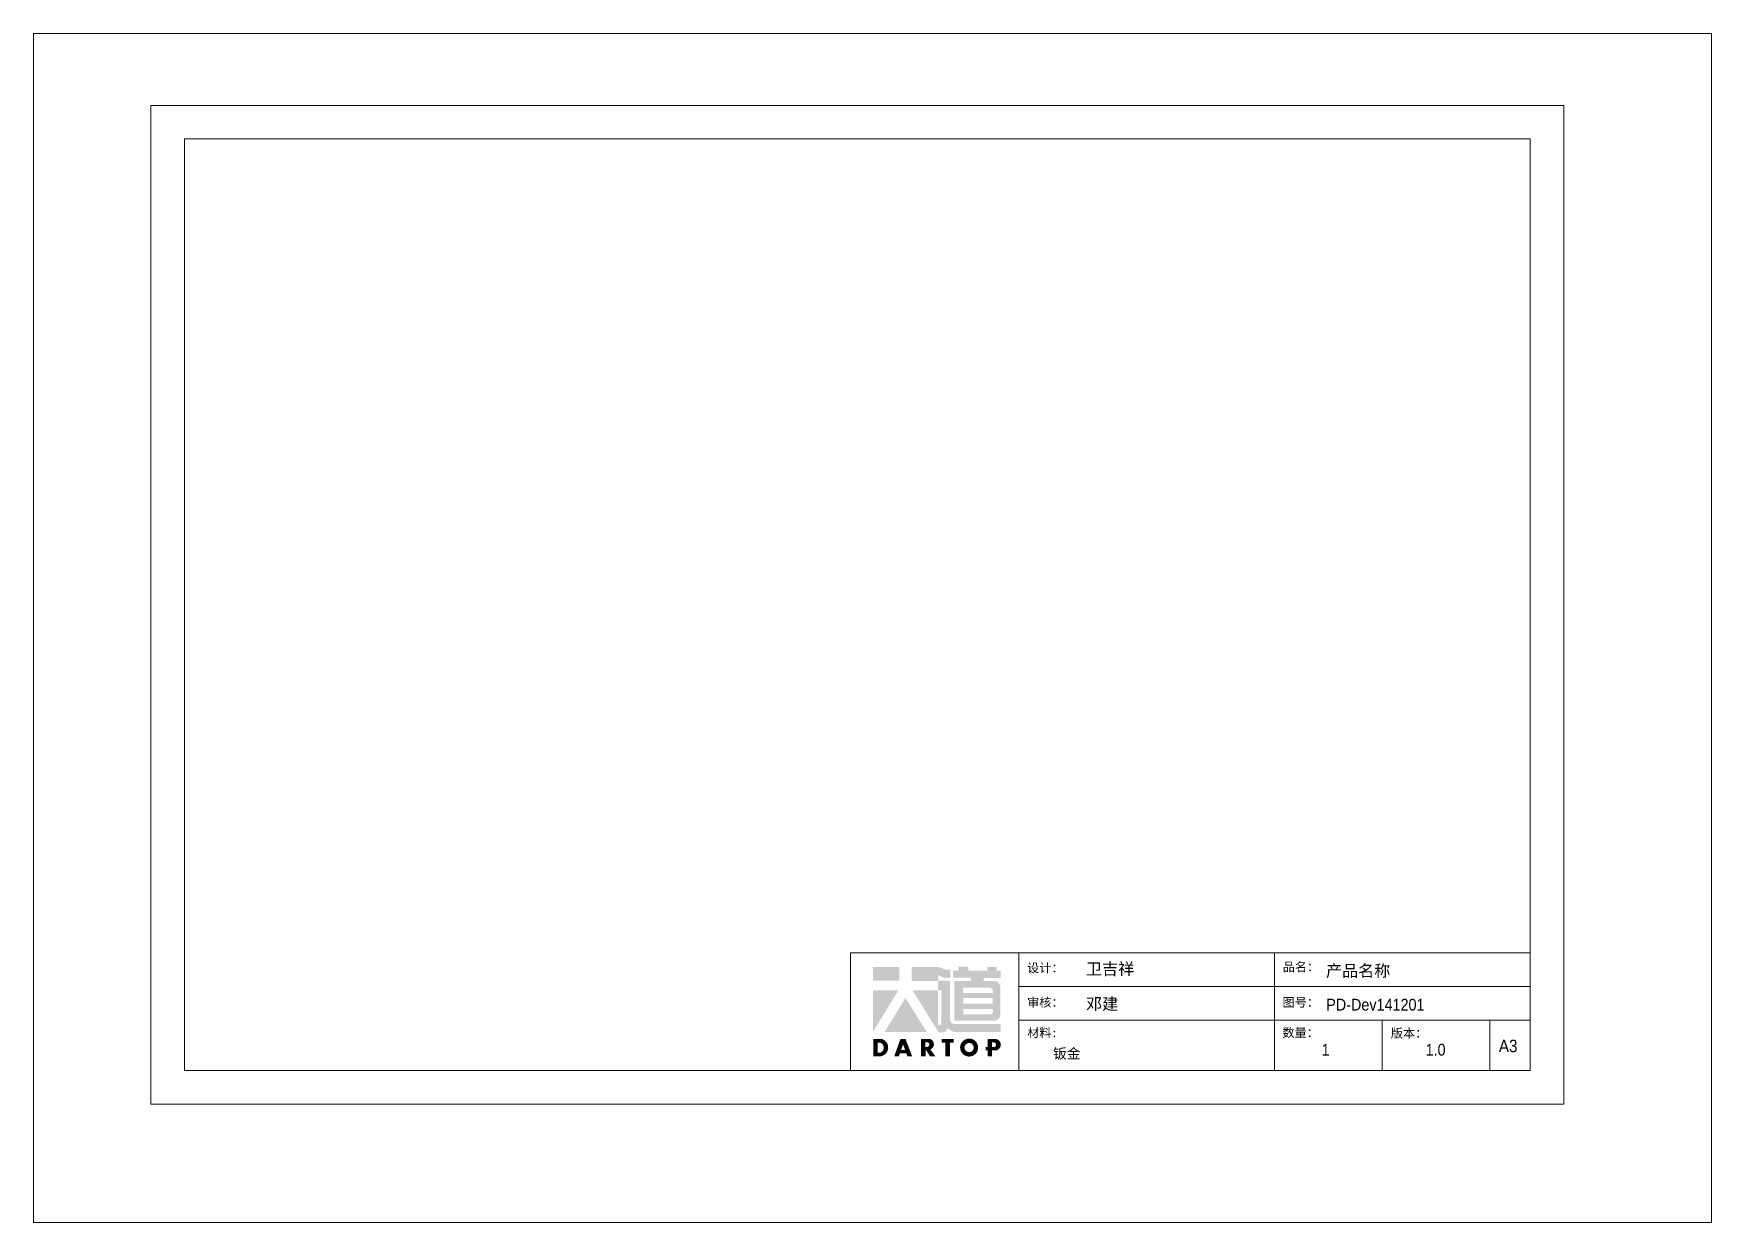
# Paper-space layout '图纸模板-A3' of a CAD drawing. Header units: millimetres. Extents: x 0 to 420, y -3 to 295.
# The model-space entities are those that its viewports show. They can reach past a viewport. Long polylines and large blocks are cut down to what shows.
import ezdxf

# ---------------------------------------------------------------- set-up
doc = ezdxf.new("R2010")
doc.units = ezdxf.units.MM
doc.layers.add('A-TITLEBLOCK', color=7, linetype='Continuous', lineweight=18)
doc.styles.add('SLDTEXTSTYLE0', font='simfang.ttf', dxfattribs={"bigfont": 'bigfont'})
doc.styles.add('SLDTEXTSTYLE1', font='GOTHIC.TTF', dxfattribs={"width": 0.913})

# ---------------------------------------------------------------- blocks, each defined once
blk = doc.blocks.new('Dartop Logo')
at = {"true_color": 0xc40018}
h = blk.add_hatch(color=12, dxfattribs=at)
h.set_gradient(color1=(196, 0, 24), color2=(196, 0, 24), tint=1)
h.paths.add_polyline_path([(30.39, -3.87), (33.08, -5.04), (35.99, -5.04), (35.99, -1.19), (33.59, -1.19), (30.46, 0.05), (17.94, 0.05), (17.94, -6.46), (30.12, -6.46), (30.12, -6.59), (30.12, -10.75), (18.31, -10.75), (30.46, -30.31), (32.87, -30.31, 0.279375), (34.63, -28.6), (34.63, -28.51), (34.84, -28.51, 0.143145), (38.15, -30.2), (59.27, -30.2), (59.27, -26.49), (38.06, -26.49, -0.414214), (35.75, -24.18), (35.75, -6.26), (30.39, -6.26)])
h.paths.add_polyline_path([(30.25, -10.84), (31.8, -10.84), (31.8, -26.02, -0.088936), (30.9, -26.94), (30.24, -26.94)], flags=16)
h = blk.add_hatch(color=12, dxfattribs=at)
h.set_gradient(color1=(196, 0, 24), color2=(196, 0, 24), tint=1)
h.paths.add_polyline_path([(59.24, -1.73), (57.36, -1.73), (57.36, 0.06), (53.06, 0.06), (53.06, -1.64), (44.29, -1.64), (44.29, 0.15), (39.7, 0.15), (39.7, -1.67), (37.16, -1.67), (37.16, -4.97), (45.54, -4.97), (45.54, -6.42), (37.73, -6.42), (37.73, -24.88), (56.26, -24.88, 0.414214), (59.15, -21.99), (59.15, -9.35, 0.414214), (56.26, -6.46), (51.36, -6.46), (51.36, -5.03), (59.24, -5.03)])
h.paths.add_polyline_path([(54.21, -9.59, -0.414214), (55.66, -11.04), (55.66, -12.1), (41.79, -12.1), (41.79, -9.59)], flags=16)
h.paths.add_polyline_path([(55.57, -14.33), (55.57, -17.01), (41.88, -17.01), (41.88, -14.33)], flags=16)
h.paths.add_polyline_path([(55.75, -19.43), (55.75, -20.57, -0.414214), (54.3, -22.02), (41.88, -22.02), (41.88, -19.43)], flags=16)
h = blk.add_hatch(color=12, dxfattribs=at)
h.set_gradient(color1=(196, 0, 24), color2=(196, 0, 24), tint=1)
h.paths.add_polyline_path([(12.18, 0), (0, 0), (0, -6.37), (12.18, -6.37)])
h = blk.add_hatch(color=12, dxfattribs=at)
h.set_gradient(color1=(196, 0, 24), color2=(196, 0, 24), tint=1)
h.paths.add_polyline_path([(11.79, -10.83), (0.03, -10.83), (0.03, -30.03)])
h = blk.add_hatch(color=12, dxfattribs=at)
h.set_gradient(color1=(196, 0, 24), color2=(196, 0, 24), tint=1)
h.paths.add_polyline_path([(15.05, -14.31), (5.44, -30.15), (25.01, -30.15)])
at = {"true_color": 0x646464}
h = blk.add_hatch(color=251, dxfattribs=at)
h.set_gradient(color1=(100, 100, 100), color2=(100, 100, 100), tint=1)
h.paths.add_polyline_path([(4.15, -33.43), (0.11, -33.43), (0.11, -41.5), (3.51, -41.5, 0.793016)])
h.paths.add_polyline_path([(3.57, -39.73), (2.16, -39.73), (2.16, -35.19), (3.42, -35.19, -0.671361)], flags=16)
h = blk.add_hatch(color=251, dxfattribs=at)
h.set_gradient(color1=(100, 100, 100), color2=(100, 100, 100), tint=1)
h.paths.add_polyline_path([(15.08, -33.36), (12.78, -33.36), (9.82, -41.51), (12, -41.51), (12.51, -40.06), (15.46, -40.06), (15.99, -41.52), (18.19, -41.52)])
h.paths.add_polyline_path([(14.9, -38.51), (13.07, -38.51), (13.97, -35.95)], flags=16)
h = blk.add_hatch(color=251, dxfattribs=at)
h.set_gradient(color1=(100, 100, 100), color2=(100, 100, 100), tint=1)
h.paths.add_polyline_path([(26.27, -33.36), (22.3, -33.36), (22.3, -41.51), (24.4, -41.51), (24.4, -38.28), (26.55, -41.54), (29.09, -41.54), (26.61, -38.3, 0.744055)])
h.paths.add_polyline_path([(24.38, -37.08), (24.38, -34.94), (25.32, -34.94, -0.796809), (25.3, -37.08)], flags=16)
h = blk.add_hatch(color=251, dxfattribs=at)
h.set_gradient(color1=(100, 100, 100), color2=(100, 100, 100), tint=1)
h.paths.add_polyline_path([(37.44, -33.4), (31.88, -33.4), (31.88, -35.16), (33.61, -35.16), (33.61, -41.52), (35.69, -41.52), (35.69, -35.16), (37.44, -35.16)])
h = blk.add_hatch(color=251, dxfattribs=at)
h.set_gradient(color1=(100, 100, 100), color2=(100, 100, 100), tint=1)
h.paths.add_polyline_path([(40.46, -37.41, 1), (48.83, -37.41, 1)])
h.paths.add_polyline_path([(46.8, -37.41, -1), (42.5, -37.41, -1)], flags=16)
h = blk.add_hatch(color=251, dxfattribs=at)
h.set_gradient(color1=(100, 100, 100), color2=(100, 100, 100), tint=1)
h.paths.add_polyline_path([(56.85, -33.38), (56.73, -33.38), (53.19, -33.38), (53.19, -37.19), (52.26, -37.19), (52.26, -38.73), (53.18, -38.73), (53.18, -41.5), (55.24, -41.5), (55.24, -38.72), (57.51, -38.72, 0.812304)])
h.paths.add_polyline_path([(55.21, -37.18), (55.21, -35.05), (56.39, -35.05, -0.778213), (56.27, -37.18)], flags=16)
blk = doc.blocks.new('DT-A3-TITLE')
at = {"layer": 'A-TITLEBLOCK', "color": 7}
for p, q in [((0, 0), (0, 297)), ((0, 297), (420, 297)), ((420, 0), (420, 297)), ((10, 10), (10, 287)), ((10, 287), (410, 287)), ((410, 287), (410, 10)), ((208, 10), (208, 45)), ((410, 45), (208, 45)), ((258, 45), (258, 10)), ((334, 45), (334, 10)), ((410, 35), (258, 35)), ((258, 25), (410.08, 25)), ((366, 10), (366, 25)), ((398, 10), (398, 25)), ((10, 10), (410, 10)), ((0, 0), (420, 0))]:
    blk.add_line(p, q, dxfattribs=at)
at = {"layer": 'A-TITLEBLOCK', "xscale": 0.6400000000000001, "yscale": 0.6400000000000001, "zscale": 0.6400000000000001}
blk.add_blockref('Dartop Logo', (214.65, 40.81), dxfattribs=at)
at = {"style": 'SLDTEXTSTYLE0'}
for tag, p, height in [('#设计', (277.96, 38.52), 3.5), ('#品名', (349.32, 37.95), 3.5), ('#审核', (277.99, 28.1), 3.5), ('#材料说明', (268.15, 13.59), 3)]:
    blk.add_attdef(tag, p, '', height=height, dxfattribs=at)
at = {"style": 'SLDTEXTSTYLE1', "width": 0.913}
for tag, p in [('#图号', (349.38, 27.87)), ('#数量', (347.99, 14.46)), ('#版本', (378.92, 14.47))]:
    blk.add_attdef(tag, p, '', height=3.5, dxfattribs=at)
at = {"layer": 'A-TITLEBLOCK', "color": 7, "attachment_point": 1}
for s, insert, char_height, style in [('设计：', (260.47, 41.87), 2.646, 'SLDTEXTSTYLE0'), ('品名：', (336.43, 42.19), 2.646, 'SLDTEXTSTYLE0'), ('审核：', (260.47, 31.64), 2.646, 'SLDTEXTSTYLE0'), ('图号：', (336.4, 31.66), 2.646, 'SLDTEXTSTYLE0'), ('材料:', (260.47, 22.62), 2.646, 'SLDTEXTSTYLE0'), ('数量：', (336.35, 22.64), 2.646, 'SLDTEXTSTYLE0'), ('版本：', (368.59, 22.48), 2.646, 'SLDTEXTSTYLE0'), ('A3', (400.7, 19.21), 3.704, 'SLDTEXTSTYLE1')]:
    blk.add_mtext(s, dxfattribs=dict(at, insert=insert, char_height=char_height, style=style))

msp = doc.modelspace()

# ---------------------------------------------------------------- block references
msp.add_blockref('DT-A3-TITLE', (0, 2471.03)).add_auto_attribs({'#设计': '卫吉祥', '#审核': '邓建', '#材料说明': '钣金', '#品名': '产品名称', '#图号': 'PD-Dev141201', '#数量': '1', '#版本': '1.0'})

psp = doc.layouts.new('图纸模板-A3')

# ---------------------------------------------------------------- viewports
at = {"layer": 'A-TITLEBLOCK'}
psp.add_viewport(center=(210.01, 146.34), size=(420.64, 298.0866), view_center_point=(214.5, 2612.64), view_height=353.4678, dxfattribs=at)

doc.saveas('drawing.dxf')
